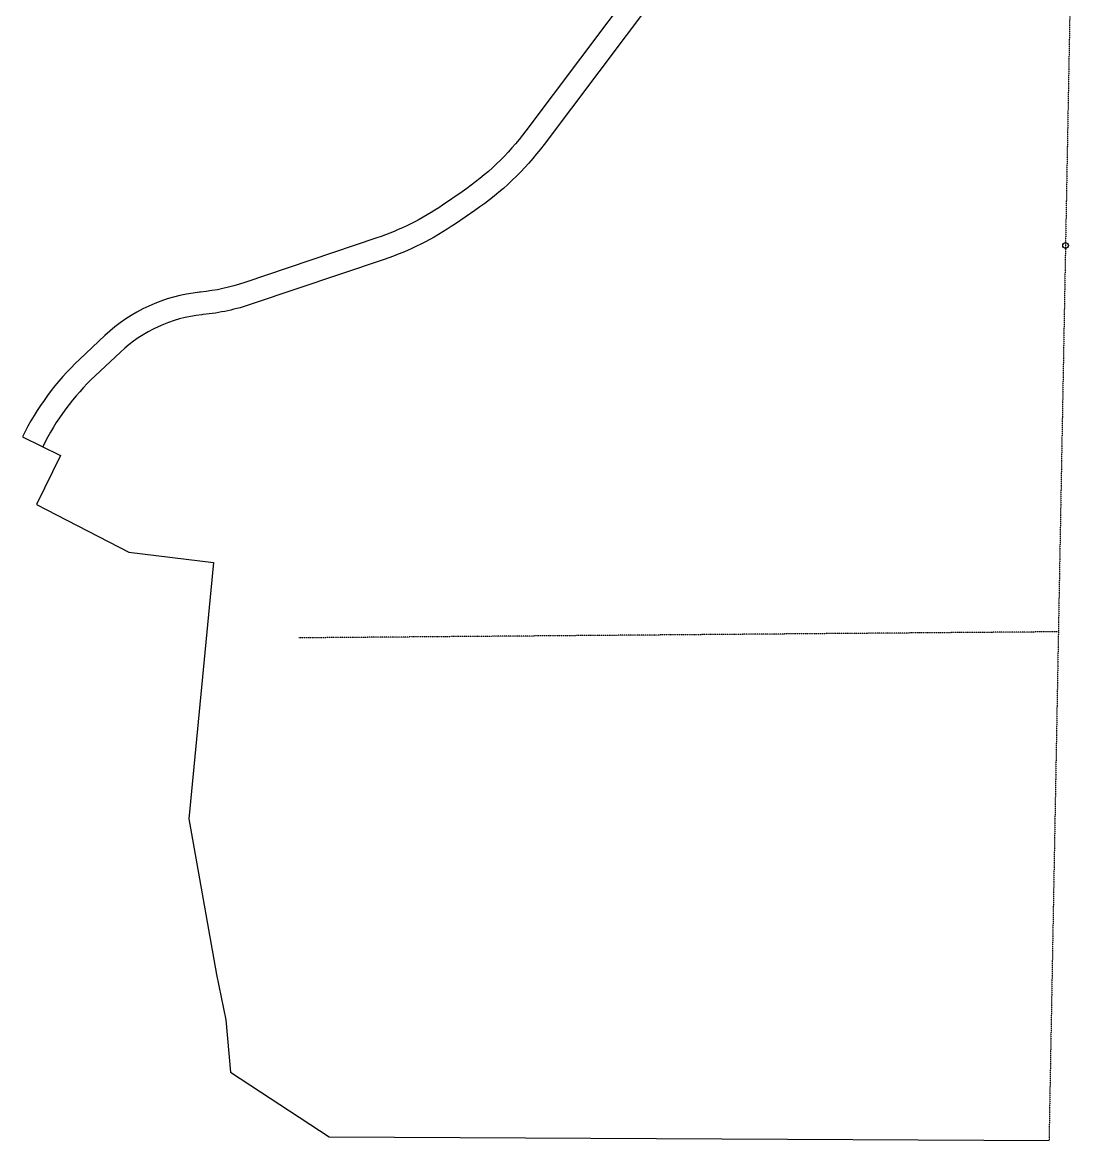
# Model space of a CAD drawing. Header units: inches. Extents: x -625442 to 34963, y -27993 to 66986.
# Drawn here: x -494098 to -449578, y -27993 to 19414 of the extents above; entities that cross this region are included whole.
import ezdxf

# ---------------------------------------------------------------- set-up
doc = ezdxf.new("R2010")
doc.units = ezdxf.units.IN
doc.header["$LTSCALE"] = 0.5
doc.header["$MEASUREMENT"] = 0
doc.linetypes.add('DIVIDE2', pattern=[0.625, 0.25, -0.125, 0, -0.125, 0, -0.125])
for name, color, linetype in [('BOUNDARY', 7, 'Continuous'), ('DEED', 252, 'Continuous'), ('EASEMENT', 7, 'Continuous'), ('SECTION LINE', 101, 'DIVIDE2')]:
    doc.layers.add(name, color=color, linetype=linetype)

msp = doc.modelspace()

# ---------------------------------------------------------------- linework, layer by layer
at = {"layer": 'BOUNDARY'}
msp.add_lwpolyline([(-455220.80268, 64043.88481), (-455998.24827, 63093.9977, 0.1626301766), (-458581.27069, 56302.95768), (-459295.33756, 38905.7259, -0.1030827088), (-460436.51138, 34369.63044), (-464041.13928, 26943.56825, -0.0480698895), (-465759.29655, 24128.35616), (-472751.13138, 14816.23434, -0.0821429728), (-475452.61013, 12233.93995), (-476282.58151, 11667.43194, -0.0683606838), (-479075.16348, 10275.42918), (-484667.80823, 8385.33493, -0.0559828453), (-486544.08142, 7977.44989), (-486582.75851, 7973.48282, 0.1646773725), (-490598.35836, 6138.4667), (-491667.98157, 5131.84879, 0.0898707178), (-494097.89113, 1844.09453)], format="xyb", dxfattribs=at)
at = {"layer": 'DEED'}
for p, q in [((-494097.89113, 1844.09453), (-492482.77736, 1049.48297)), ((-492482.77736, 1049.48297), (-493503.73654, -1025.19318)), ((-493503.73654, -1025.19318), (-489586.47369, -3043.22941)), ((-489586.47369, -3043.22941), (-486001.7508, -3483.3491)), ((-486001.7508, -3483.3491), (-487039.33818, -14355.02794)), ((-487039.33818, -14355.02794), (-485872.0041, -20953.48685)), ((-485872.0041, -20953.48685), (-485479.16868, -22868.28559)), ((-485479.16868, -22868.28559), (-485274.94094, -25090.92255)), ((-485274.94094, -25090.92255), (-481095.59553, -27833.23427)), ((-481095.59553, -27833.23427), (-450579.29413, -27993.07194))]:
    msp.add_line(p, q, dxfattribs=at)
msp.add_circle((-449879.92202, 9955.11955), 120, dxfattribs=at)
at = {"layer": 'EASEMENT'}
msp.add_lwpolyline([(-455255.35094, 62485.96518, 0.1626301766), (-457622.07832, 56263.58777), (-458336.14519, 38866.35599, -0.1030827088), (-459572.87769, 33950.42063), (-463177.50559, 26524.35845, -0.0480698895), (-464991.60308, 23551.94768), (-471983.43791, 14239.82586, -0.0821429728), (-474911.40353, 11441.03679), (-475741.37491, 10874.52878, -0.0683606838), (-478767.79985, 9365.96362), (-484360.4446, 7475.86938, -0.0559828453), (-486446.12912, 7022.46018), (-486484.80621, 7018.49311, 0.1646773725), (-489940.43815, 5439.36656), (-491010.06136, 4432.74865, 0.0898707178), (-493236.49712, 1420.3017)], format="xyb", dxfattribs=at)
at = {"layer": 'SECTION LINE'}
for p, q in [((-449577.99515, 26336.05729), (-450579.36646, -27992.99506)), ((-450181.78477, -6422.33878), (-482375.67638, -6679.66467))]:
    msp.add_line(p, q, dxfattribs=at)

doc.saveas('drawing.dxf')
